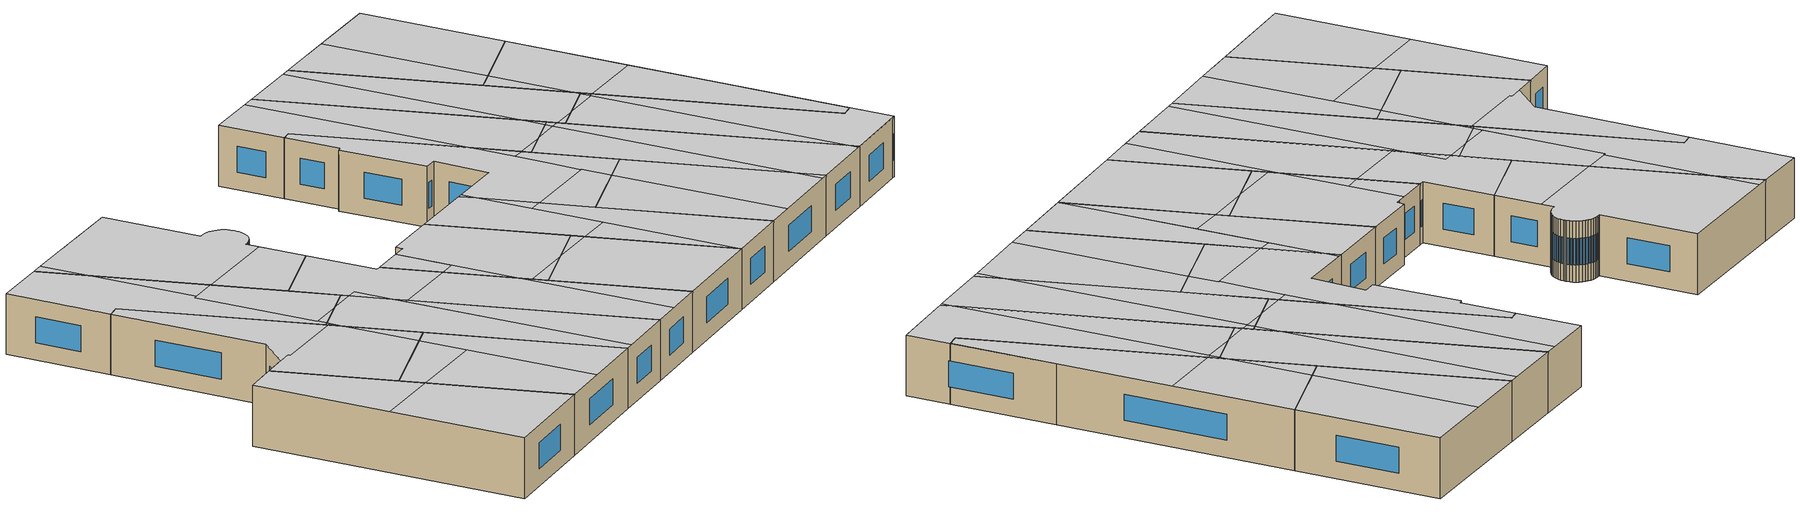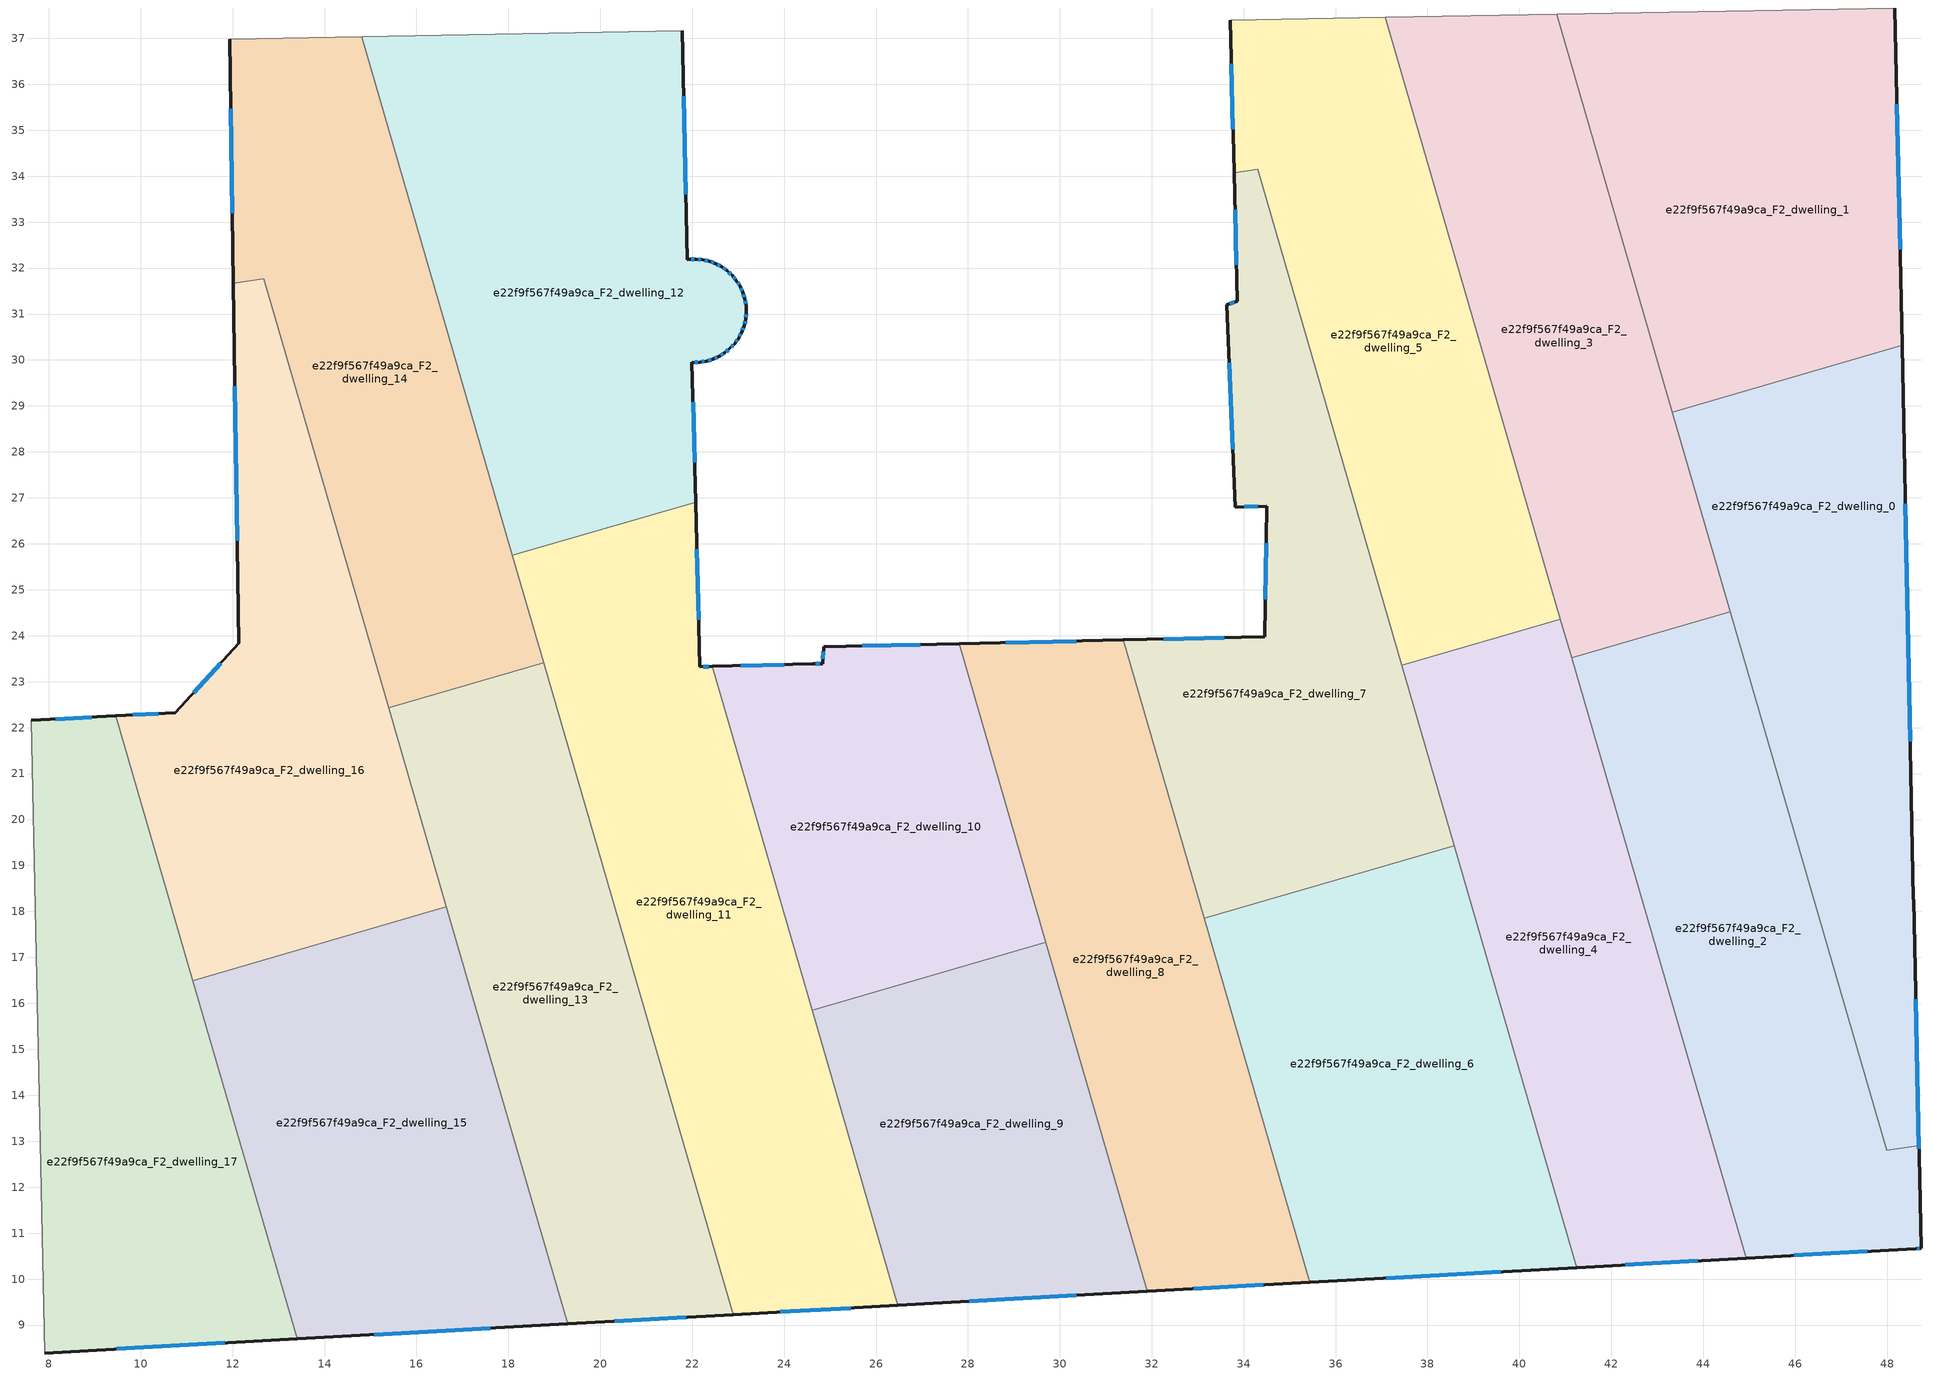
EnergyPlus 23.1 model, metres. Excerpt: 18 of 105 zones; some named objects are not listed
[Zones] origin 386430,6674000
e22f9f567f49a9ca_F2_dwelling_0
 floor to e22f9f567f49a9ca_F1_dwelling_0 (EU_floor_Construction): 48.33,30.32 48.68,12.91 48,12.8 43.33,28.86 z6
 wall outside (EU_wall_Construction): 48.57,18.26 48.33,30.32 z6:9
 wall to e22f9f567f49a9ca_F2_dwelling_1 (EU_wall_Construction): 48.33,30.32 43.33,28.86 z6:9
 wall to e22f9f567f49a9ca_F2_dwelling_2 (EU_wall_Construction): 44.59,24.53 48,12.8 48.68,12.91 48.57,18.26 z6:9
 wall to e22f9f567f49a9ca_F2_dwelling_3 (EU_wall_Construction): 43.33,28.86 44.59,24.53 z6:9
 window (EU_Window_Construction): 48.5,21.71 48.4,26.87 z6.86:8.14
 ceiling to e22f9f567f49a9ca_F3_dwelling_0 (EU_floor_Construction): 48.68,12.91 48.45,24.1 44.74,24.02 48,12.8 z9
 ceiling to e22f9f567f49a9ca_F3_dwelling_1 (EU_floor_Construction): 48.45,24.1 48.33,30.32 44.4,29.18 44.49,24.87 44.74,24.02 z9
 ceiling to e22f9f567f49a9ca_F3_dwelling_3 (EU_floor_Construction): 44.49,24.87 44.4,29.18 43.33,28.86 z9
e22f9f567f49a9ca_F2_dwelling_1
 floor to e22f9f567f49a9ca_F1_dwelling_1 (EU_floor_Construction): 48.17,37.66 48.33,30.32 43.33,28.86 40.82,37.52 z6
 wall outside (EU_wall_Construction): 48.33,30.32 48.17,37.66 z6:9
 wall adiabatic (EU_wall_Construction): 48.17,37.66 40.82,37.52 z6:9
 wall to e22f9f567f49a9ca_F2_dwelling_3 (EU_wall_Construction): 40.82,37.52 43.33,28.86 z6:9
 window (EU_Window_Construction): 48.28,32.41 48.22,35.56 z6.86:8.14
 ceiling to e22f9f567f49a9ca_F3_dwelling_1 (EU_floor_Construction): 48.33,30.32 48.17,37.66 44.22,37.59 44.4,29.18 z9
 ceiling to e22f9f567f49a9ca_F3_dwelling_3 (EU_floor_Construction): 44.4,29.18 44.22,37.59 40.82,37.52 43.33,28.86 z9
e22f9f567f49a9ca_F2_dwelling_10
 floor to e22f9f567f49a9ca_F1_dwelling_10 (EU_floor_Construction): 27.81,23.83 29.7,17.33 24.61,15.85 22.44,23.33 24.62,23.39 24.84,23.39 24.86,23.76 z6
 wall outside (EU_wall_Construction): 27.81,23.83 24.86,23.76 24.84,23.39 24.62,23.39 22.44,23.33 z6:9
 wall to e22f9f567f49a9ca_F2_dwelling_9 (EU_wall_Construction): 24.61,15.85 29.7,17.33 z6:9
 wall to e22f9f567f49a9ca_F2_dwelling_8 (EU_wall_Construction): 29.7,17.33 27.81,23.83 z6:9
 wall to e22f9f567f49a9ca_F2_dwelling_11 (EU_wall_Construction): 22.44,23.33 24.61,15.85 z6:9
 window (EU_Window_Construction): 24.86,23.66 24.84,23.5 / 26.97,23.81 25.7,23.78 / 24,23.37 23.06,23.35 / 24.78,23.39 24.69,23.39 z6.86:8.14
 ceiling to e22f9f567f49a9ca_F3_dwelling_9 (EU_floor_Construction): 29.7,17.33 27.81,23.83 24.86,23.76 24.84,23.39 24.62,23.39 24.11,23.37 24.24,17.11 24.4,16.58 27.34,16.64 z9
 ceiling to e22f9f567f49a9ca_F3_dwelling_10 (EU_floor_Construction): 24.24,17.12 24.11,23.37 24.17,20.53 23.25,20.51 z9
 ceiling to e22f9f567f49a9ca_F3_dwelling_8 (EU_floor_Construction): 27.34,16.64 24.4,16.58 24.61,15.85 z9
 ceiling to e22f9f567f49a9ca_F3_dwelling_11 (EU_floor_Construction): 24.17,20.53 24.11,23.37 22.44,23.33 23.25,20.51 z9
e22f9f567f49a9ca_F2_dwelling_11
 floor to e22f9f567f49a9ca_F1_dwelling_11 (EU_floor_Construction): 22.07,26.91 22.17,23.32 22.44,23.33 26.48,9.43 22.89,9.23 18.09,25.75 z6
 wall outside (EU_wall_Construction): 22.44,23.33 22.17,23.32 22.07,26.91 / 22.89,9.23 26.48,9.43 z6:9
 wall to e22f9f567f49a9ca_F2_dwelling_12 (EU_wall_Construction): 22.07,26.91 18.09,25.75 z6:9
 wall to e22f9f567f49a9ca_F2_dwelling_13 (EU_wall_Construction): 18.77,23.41 22.89,9.23 z6:9
 wall to e22f9f567f49a9ca_F2_dwelling_9 (EU_wall_Construction): 26.48,9.43 24.61,15.85 z6:9
 wall to e22f9f567f49a9ca_F2_dwelling_14 (EU_wall_Construction): 18.09,25.75 18.77,23.41 z6:9
 window (EU_Window_Construction): 22.36,23.33 22.24,23.33 / 23.92,9.29 25.45,9.37 / 22.14,24.35 22.1,25.88 z6.86:8.14
 ceiling to e22f9f567f49a9ca_F3_dwelling_10 (EU_floor_Construction): 24.41,9.31 24.24,17.11 23.25,20.51 19.63,20.44 22.89,9.23 z9
 ceiling to e22f9f567f49a9ca_F3_dwelling_9 (EU_floor_Construction): 24.4,16.58 24.24,17.11 24.25,16.58 z9
 ceiling to e22f9f567f49a9ca_F3_dwelling_12 (EU_floor_Construction): 19.43,21.14 19.39,23.05 18.88,23.04 z9
 ceiling to e22f9f567f49a9ca_F3_dwelling_11 (EU_floor_Construction): 23.25,20.51 22.44,23.33 22.17,23.32 22.07,26.91 18.09,25.75 18.88,23.04 19.39,23.05 19.43,21.14 19.63,20.44 z9
 ceiling to e22f9f567f49a9ca_F3_dwelling_8 (EU_floor_Construction): 26.48,9.43 24.4,16.58 24.25,16.58 24.41,9.31 z9
e22f9f567f49a9ca_F2_dwelling_12
 floor to e22f9f567f49a9ca_F1_dwelling_12 (EU_floor_Construction): 21.78,37.17 21.89,32.18 21.94,32.19 22.09,32.2 22.23,32.18 22.38,32.15 22.51,32.1 22.64,32.03 22.76,31.94 22.87,31.84 22.96,31.73 23.04,31.6 23.1,31.47 23.15,31.33 23.17,31.18 23.17,31.12 23.18,31.04 23.16,30.89 23.13,30.75 23.08,30.61 23.01,30.48 22.92,30.36 22.82,30.25 22.71,30.16 22.58,30.08 22.45,30.02 22.31,29.97 22.16,29.95 22.02,29.95 21.99,29.95 22.07,26.91 18.09,25.75 14.81,37.04 z6
 wall outside (EU_wall_Construction): 22.07,26.91 21.99,29.95 22.02,29.95 22.16,29.95 22.31,29.97 22.45,30.02 22.58,30.08 22.71,30.16 22.82,30.25 22.92,30.36 23.01,30.48 23.08,30.61 23.13,30.75 23.16,30.89 23.18,31.04 23.17,31.12 23.17,31.18 23.15,31.33 23.1,31.47 23.04,31.6 22.96,31.73 22.87,31.84 22.76,31.94 22.64,32.03 22.51,32.1 22.38,32.15 22.23,32.18 22.09,32.2 21.94,32.19 21.89,32.18 21.78,37.17 z6:9
 wall adiabatic (EU_wall_Construction): 21.78,37.17 14.81,37.04 z6:9
 wall to e22f9f567f49a9ca_F2_dwelling_14 (EU_wall_Construction): 14.81,37.04 18.09,25.75 z6:9
 window (EU_Window_Construction): 21.86,33.61 21.81,35.74 / 22.04,32.19 21.98,32.19 / 22.19,32.18 22.13,32.19 / 22.33,32.16 22.27,32.17 / 22.47,32.11 22.41,32.13 / 22.61,32.05 22.55,32.08 / 22.73,31.97 22.68,32 / 22.84,31.87 22.79,31.91 / 22.94,31.76 22.9,31.81 / 23.02,31.64 22.99,31.69 / 23.09,31.51 23.06,31.56 / 23.13,31.37 23.12,31.43 / 23.16,31.22 23.15,31.29 / 23.17,30.93 23.17,30.99 / 23.14,30.79 23.15,30.85 / 23.09,30.65 23.11,30.71 / 23.03,30.52 23.06,30.57 / 22.95,30.39 22.98,30.44 / 22.85,30.28 22.89,30.33 / 22.74,30.18 22.79,30.22 / 22.62,30.1 22.67,30.13 / 22.49,30.04 22.55,30.06 / 22.35,29.99 22.41,30.01 / 22.21,29.96 22.27,29.97 / 22.06,29.95 22.12,29.95 / 22.05,27.78 22.02,29.08 z6.86:8.14
 ceiling to e22f9f567f49a9ca_F3_dwelling_13 (EU_floor_Construction): 22.58,30.08 22.71,30.16 22.82,30.25 22.92,30.36 23.01,30.48 23.08,30.61 23.13,30.75 23.16,30.89 23.18,31.04 23.17,31.12 23.17,31.18 23.15,31.33 23.1,31.47 23.04,31.6 22.96,31.73 22.87,31.84 22.76,31.94 22.64,32.03 22.51,32.1 22.38,32.15 22.23,32.18 22.09,32.2 21.94,32.19 21.89,32.18 21.78,37.17 15.45,37.05 15.5,34.67 17.09,29.2 22.01,29.3 21.99,29.95 22.02,29.95 22.16,29.95 22.31,29.97 22.45,30.02 z9
 ceiling to e22f9f567f49a9ca_F3_dwelling_15 (EU_floor_Construction): 15.5,34.67 15.45,37.05 14.81,37.04 z9
 ceiling to e22f9f567f49a9ca_F3_dwelling_11 (EU_floor_Construction): 22.07,26.91 22.01,29.3 17.09,29.2 18.09,25.75 z9
e22f9f567f49a9ca_F2_dwelling_13
 floor to e22f9f567f49a9ca_F1_dwelling_13 (EU_floor_Construction): 18.77,23.41 22.89,9.23 19.29,9.03 15.4,22.43 z6
 wall outside (EU_wall_Construction): 19.29,9.03 22.89,9.23 z6:9
 wall to e22f9f567f49a9ca_F2_dwelling_14 (EU_wall_Construction): 18.77,23.41 15.4,22.43 z6:9
 wall to e22f9f567f49a9ca_F2_dwelling_15 (EU_wall_Construction): 16.65,18.1 19.29,9.03 z6:9
 wall to e22f9f567f49a9ca_F2_dwelling_16 (EU_wall_Construction): 15.4,22.43 16.65,18.1 z6:9
 window (EU_Window_Construction): 20.32,9.08 21.86,9.17 z6.86:8.14
 ceiling to e22f9f567f49a9ca_F3_dwelling_12 (EU_floor_Construction): 19.68,9.05 19.43,21.13 18.88,23.04 17.39,23.01 15.6,22.49 15.62,21.65 19.29,9.03 z9
 ceiling to e22f9f567f49a9ca_F3_dwelling_10 (EU_floor_Construction): 22.89,9.23 19.63,20.44 19.45,20.43 19.68,9.05 z9
 ceiling to e22f9f567f49a9ca_F3_dwelling_16 (EU_floor_Construction): 15.62,21.65 15.61,22.33 15.43,22.32 z9
 ceiling to e22f9f567f49a9ca_F3_dwelling_11 (EU_floor_Construction): 19.63,20.44 19.43,21.13 19.45,20.43 z9; 18.88,23.04 18.77,23.41 17.39,23.01 z9
 ceiling to e22f9f567f49a9ca_F3_dwelling_15 (EU_floor_Construction): 15.6,22.33 15.6,22.49 15.4,22.43 15.43,22.32 z9
e22f9f567f49a9ca_F2_dwelling_14
 floor to e22f9f567f49a9ca_F1_dwelling_14 (EU_floor_Construction): 14.81,37.04 18.77,23.41 15.4,22.43 12.68,31.76 12.02,31.67 11.93,36.98 z6
 wall outside (EU_wall_Construction): 11.93,36.98 12.02,31.67 z6:9
 wall adiabatic (EU_wall_Construction): 14.81,37.04 11.93,36.98 z6:9
 wall to e22f9f567f49a9ca_F2_dwelling_16 (EU_wall_Construction): 12.02,31.67 12.68,31.76 15.4,22.43 z6:9
 window (EU_Window_Construction): 11.96,35.47 11.99,33.19 z6.86:8.14
 ceiling to e22f9f567f49a9ca_F3_dwelling_11 (EU_floor_Construction): 18.77,23.41 17.09,29.2 15.46,29.16 15.59,22.97 17.39,23.01 z9
 ceiling to e22f9f567f49a9ca_F3_dwelling_15 (EU_floor_Construction): 15.6,22.49 15.46,29.16 15.61,29.16 15.5,34.67 14.81,37.04 11.93,36.98 12.02,31.67 12.68,31.76 15.4,22.43 z9
 ceiling to e22f9f567f49a9ca_F3_dwelling_13 (EU_floor_Construction): 17.09,29.2 15.5,34.67 15.61,29.16 z9
 ceiling to e22f9f567f49a9ca_F3_dwelling_12 (EU_floor_Construction): 17.39,23.01 15.59,22.97 15.6,22.49 z9
e22f9f567f49a9ca_F2_dwelling_15
 floor to e22f9f567f49a9ca_F1_dwelling_15 (EU_floor_Construction): 16.65,18.1 19.29,9.03 13.4,8.7 11.14,16.5 z6
 wall outside (EU_wall_Construction): 13.4,8.7 19.29,9.03 z6:9
 wall to e22f9f567f49a9ca_F2_dwelling_16 (EU_wall_Construction): 16.65,18.1 11.14,16.5 z6:9
 wall to e22f9f567f49a9ca_F2_dwelling_17 (EU_wall_Construction): 11.14,16.5 13.4,8.7 z6:9
 window (EU_Window_Construction): 15.08,8.79 17.61,8.93 z6.86:8.14
 ceiling to e22f9f567f49a9ca_F3_dwelling_12 (EU_floor_Construction): 19.29,9.03 16.65,18.1 15.7,17.82 15.89,8.84 z9
 ceiling to e22f9f567f49a9ca_F3_dwelling_14 (EU_floor_Construction): 15.89,8.84 15.75,15.39 11.48,15.3 13.4,8.7 z9
 ceiling to e22f9f567f49a9ca_F3_dwelling_16 (EU_floor_Construction): 15.75,15.39 15.7,17.82 11.14,16.5 11.48,15.3 z9
e22f9f567f49a9ca_F2_dwelling_16
 floor to e22f9f567f49a9ca_F1_dwelling_16 (EU_floor_Construction): 12.68,31.76 16.65,18.1 11.14,16.5 9.46,22.26 10.75,22.33 12.14,23.83 12.02,31.66 z6
 wall outside (EU_wall_Construction): 12.02,31.66 12.14,23.83 10.75,22.33 9.46,22.26 z6:9
 wall to e22f9f567f49a9ca_F2_dwelling_17 (EU_wall_Construction): 9.46,22.26 11.13,16.5 z6:9
 window (EU_Window_Construction): 10.38,22.31 9.83,22.28 / 11.74,23.4 11.15,22.76 / 12.05,29.43 12.1,26.07 z6.86:8.14
 ceiling to e22f9f567f49a9ca_F3_dwelling_15 (EU_floor_Construction): 15.43,22.32 12.68,31.76 12.02,31.66 12.14,23.83 10.75,22.33 11.48,22.36 11.48,22.24 z9
 ceiling to e22f9f567f49a9ca_F3_dwelling_16 (EU_floor_Construction): 15.7,17.82 15.62,21.65 15.43,22.32 11.48,22.24 11.48,22.36 9.46,22.26 11.14,16.5 z9
 ceiling to e22f9f567f49a9ca_F3_dwelling_12 (EU_floor_Construction): 16.65,18.1 15.62,21.65 15.7,17.82 z9
e22f9f567f49a9ca_F2_dwelling_17
 floor to e22f9f567f49a9ca_F1_dwelling_17 (EU_floor_Construction): 9.46,22.26 13.4,8.7 7.91,8.39 7.62,22.16 z6
 wall outside (EU_wall_Construction): 7.91,8.39 13.4,8.7 / 9.46,22.26 7.62,22.16 z6:9
 wall adiabatic (EU_wall_Construction): 7.62,22.16 7.91,8.39 z6:9
 window (EU_Window_Construction): 9.48,8.48 11.83,8.61 / 8.94,22.23 8.15,22.19 z6.86:8.14
 ceiling to e22f9f567f49a9ca_F3_dwelling_14 (EU_floor_Construction): 13.4,8.7 11.48,15.3 7.77,15.22 7.91,8.39 z9
 ceiling to e22f9f567f49a9ca_F3_dwelling_16 (EU_floor_Construction): 11.48,15.3 9.46,22.26 7.62,22.16 7.77,15.22 z9
e22f9f567f49a9ca_F2_dwelling_2
 floor to e22f9f567f49a9ca_F1_dwelling_2 (EU_floor_Construction): 44.59,24.53 48,12.8 48.68,12.91 48.58,18.26 48.74,10.67 48.62,10.66 44.93,10.46 41.13,23.52 z6
 wall outside (EU_wall_Construction): 44.93,10.46 48.62,10.66 48.74,10.67 48.58,18.26 z6:9
 wall to e22f9f567f49a9ca_F2_dwelling_3 (EU_wall_Construction): 44.59,24.53 41.13,23.52 z6:9
 wall to e22f9f567f49a9ca_F2_dwelling_4 (EU_wall_Construction): 41.13,23.52 44.93,10.46 z6:9
 window (EU_Window_Construction): 48.65,10.67 48.7,10.67 / 45.98,10.52 47.57,10.6 / 48.69,12.84 48.63,16.09 z6.86:8.14
 ceiling to e22f9f567f49a9ca_F3_dwelling_0 (EU_floor_Construction): 48.74,10.67 48.6,17.11 48.68,12.91 48,12.8 44.74,24.02 44.51,24.02 44.51,23.95 44.78,10.97 44.93,10.46 z9
 ceiling to e22f9f567f49a9ca_F3_dwelling_2 (EU_floor_Construction): 44.78,10.97 44.51,23.95 42.48,23.91 41.13,23.52 z9
 ceiling to e22f9f567f49a9ca_F3_dwelling_1 (EU_floor_Construction): 44.74,24.02 44.59,24.53 44.5,24.5 44.51,24.05 44.51,24.02 z9
 ceiling to e22f9f567f49a9ca_F3_dwelling_3 (EU_floor_Construction): 44.51,23.95 44.51,24.02 44.51,24.05 44.5,24.5 42.48,23.91 z9
e22f9f567f49a9ca_F2_dwelling_3
 floor to e22f9f567f49a9ca_F1_dwelling_3 (EU_floor_Construction): 40.82,37.52 44.59,24.53 41.13,23.52 37.09,37.45 z6
 wall adiabatic (EU_wall_Construction): 40.82,37.52 37.09,37.45 z6:9
 wall to e22f9f567f49a9ca_F2_dwelling_5 (EU_wall_Construction): 37.09,37.45 40.89,24.36 z6:9
 wall to e22f9f567f49a9ca_F2_dwelling_4 (EU_wall_Construction): 40.89,24.36 41.13,23.52 z6:9
 ceiling to e22f9f567f49a9ca_F3_dwelling_3 (EU_floor_Construction): 44.5,24.5 44.49,24.87 40.82,37.52 40.3,37.51 40.55,25.54 41.03,23.88 42.48,23.91 z9
 ceiling to e22f9f567f49a9ca_F3_dwelling_5 (EU_floor_Construction): 40.55,25.54 40.3,37.51 37.09,37.45 z9
 ceiling to e22f9f567f49a9ca_F3_dwelling_1 (EU_floor_Construction): 44.59,24.53 44.49,24.87 44.5,24.5 z9
 ceiling to e22f9f567f49a9ca_F3_dwelling_2 (EU_floor_Construction): 42.48,23.91 41.03,23.88 41.13,23.52 z9
e22f9f567f49a9ca_F2_dwelling_4
 floor to e22f9f567f49a9ca_F1_dwelling_4 (EU_floor_Construction): 40.89,24.36 44.93,10.46 41.25,10.25 37.44,23.36 z6
 wall outside (EU_wall_Construction): 41.25,10.25 44.93,10.46 z6:9
 wall to e22f9f567f49a9ca_F2_dwelling_5 (EU_wall_Construction): 40.89,24.36 37.44,23.36 z6:9
 wall to e22f9f567f49a9ca_F2_dwelling_6 (EU_wall_Construction): 38.59,19.43 41.25,10.25 z6:9
 wall to e22f9f567f49a9ca_F2_dwelling_7 (EU_wall_Construction): 37.44,23.36 38.59,19.43 z6:9
 window (EU_Window_Construction): 42.3,10.31 43.88,10.4 z6.86:8.14
 ceiling to e22f9f567f49a9ca_F3_dwelling_4 (EU_floor_Construction): 40.84,11.67 40.58,23.87 39.11,23.84 37.44,23.36 z9
 ceiling to e22f9f567f49a9ca_F3_dwelling_2 (EU_floor_Construction): 44.79,10.45 44.78,10.97 41.03,23.88 40.58,23.87 40.84,11.67 41.25,10.25 z9
 ceiling to e22f9f567f49a9ca_F3_dwelling_0 (EU_floor_Construction): 44.93,10.46 44.78,10.97 44.79,10.45 z9
 ceiling to e22f9f567f49a9ca_F3_dwelling_5 (EU_floor_Construction): 40.58,23.87 40.58,23.9 40.58,24.27 39.11,23.84 z9
 ceiling adiabatic (EU_roof_Construction): 41.03,23.88 40.89,24.36 40.58,24.27 40.58,23.9 40.58,23.87 z9
e22f9f567f49a9ca_F2_dwelling_5
 floor to e22f9f567f49a9ca_F1_dwelling_5 (EU_floor_Construction): 37.09,37.45 40.89,24.36 37.44,23.36 34.31,34.15 33.79,34.07 33.71,37.39 z6
 wall outside (EU_wall_Construction): 33.71,37.39 33.79,34.07 z6:9
 wall adiabatic (EU_wall_Construction): 37.09,37.45 33.71,37.39 z6:9
 wall to e22f9f567f49a9ca_F2_dwelling_7 (EU_wall_Construction): 33.79,34.07 34.31,34.15 37.44,23.36 z6:9
 window (EU_Window_Construction): 33.73,36.44 33.77,35.02 z6.86:8.14
 ceiling to e22f9f567f49a9ca_F3_dwelling_5 (EU_floor_Construction): 40.58,24.27 40.55,25.54 37.09,37.45 36.39,37.44 36.63,26.16 37.31,23.8 39.11,23.84 z9
 ceiling to e22f9f567f49a9ca_F3_dwelling_7 (EU_floor_Construction): 36.63,26.16 36.39,37.44 33.71,37.39 33.79,34.07 34.31,34.15 z9
 ceiling to e22f9f567f49a9ca_F3_dwelling_4 (EU_floor_Construction): 39.11,23.84 37.31,23.8 37.44,23.36 z9
 ceiling adiabatic (EU_roof_Construction): 40.89,24.36 40.55,25.54 40.58,24.27 z9
e22f9f567f49a9ca_F2_dwelling_6
 floor to e22f9f567f49a9ca_F1_dwelling_6 (EU_floor_Construction): 38.59,19.43 41.25,10.25 35.44,9.93 33.14,17.85 z6
 wall outside (EU_wall_Construction): 35.44,9.93 41.25,10.25 z6:9
 wall to e22f9f567f49a9ca_F2_dwelling_7 (EU_wall_Construction): 38.59,19.43 33.14,17.85 z6:9
 wall to e22f9f567f49a9ca_F2_dwelling_8 (EU_wall_Construction): 33.14,17.85 35.44,9.93 z6:9
 window (EU_Window_Construction): 37.1,10.02 39.59,10.16 z6.86:8.14
 ceiling to e22f9f567f49a9ca_F3_dwelling_6 (EU_floor_Construction): 36.97,10.01 36.78,18.9 33.14,17.85 35.44,9.93 z9
 ceiling to e22f9f567f49a9ca_F3_dwelling_4 (EU_floor_Construction): 40.87,10.23 40.84,11.67 38.59,19.43 36.78,18.9 36.97,10.01 z9
 ceiling to e22f9f567f49a9ca_F3_dwelling_2 (EU_floor_Construction): 41.25,10.25 40.84,11.67 40.87,10.23 z9
e22f9f567f49a9ca_F2_dwelling_7
 floor to e22f9f567f49a9ca_F1_dwelling_7 (EU_floor_Construction): 34.31,34.15 38.59,19.43 33.14,17.85 31.38,23.91 34.46,23.98 34.5,26.82 33.81,26.79 33.63,31.21 33.86,31.27 33.79,34.07 z6
 wall outside (EU_wall_Construction): 33.79,34.07 33.86,31.27 33.63,31.21 33.81,26.79 34.5,26.82 34.46,23.98 31.38,23.91 z6:9
 wall to e22f9f567f49a9ca_F2_dwelling_8 (EU_wall_Construction): 31.38,23.91 33.14,17.85 z6:9
 window (EU_Window_Construction): 33.58,23.96 32.26,23.93 / 34.49,26.01 34.47,24.79 / 34.01,26.8 34.3,26.81 / 33.68,29.94 33.76,28.05 / 33.8,31.25 33.7,31.22 / 33.81,33.27 33.84,32.07 z6.86:8.14
 ceiling to e22f9f567f49a9ca_F3_dwelling_7 (EU_floor_Construction): 36.68,20.43 36.68,21.88 36.68,23.79 36.63,26.16 34.31,34.15 33.79,34.07 33.86,31.27 33.63,31.21 33.81,26.79 34.5,26.82 34.46,23.98 31.59,23.91 31.61,23.13 32.42,20.34 z9
 ceiling to e22f9f567f49a9ca_F3_dwelling_5 (EU_floor_Construction): 37.31,23.8 36.63,26.16 36.68,23.79 z9
 ceiling to e22f9f567f49a9ca_F3_dwelling_9 (EU_floor_Construction): 31.61,23.13 31.59,23.91 31.38,23.91 z9
 ceiling to e22f9f567f49a9ca_F3_dwelling_6 (EU_floor_Construction): 36.78,18.9 36.75,20.43 32.42,20.34 33.14,17.85 z9
 ceiling to e22f9f567f49a9ca_F3_dwelling_4 (EU_floor_Construction): 38.59,19.43 37.31,23.8 36.68,23.79 36.68,21.88 36.68,20.43 36.75,20.43 36.78,18.9 z9
e22f9f567f49a9ca_F2_dwelling_8
 floor to e22f9f567f49a9ca_F1_dwelling_8 (EU_floor_Construction): 31.38,23.91 35.44,9.93 31.9,9.73 27.81,23.83 z6
 wall outside (EU_wall_Construction): 31.38,23.91 27.81,23.83 / 31.9,9.73 35.44,9.93 z6:9
 wall to e22f9f567f49a9ca_F2_dwelling_9 (EU_wall_Construction): 29.7,17.33 31.9,9.73 z6:9
 window (EU_Window_Construction): 30.36,23.88 28.83,23.85 / 32.91,9.79 34.43,9.87 z6.86:8.14
 ceiling to e22f9f567f49a9ca_F3_dwelling_8 (EU_floor_Construction): 31.89,9.79 31.74,16.74 29.88,16.7 z9
 ceiling to e22f9f567f49a9ca_F3_dwelling_9 (EU_floor_Construction): 31.74,16.74 31.61,23.13 31.38,23.91 27.81,23.83 29.88,16.7 z9
 ceiling to e22f9f567f49a9ca_F3_dwelling_6 (EU_floor_Construction): 35.44,9.93 32.42,20.34 31.66,20.33 31.89,9.79 31.9,9.73 z9
 ceiling to e22f9f567f49a9ca_F3_dwelling_7 (EU_floor_Construction): 32.42,20.34 31.61,23.13 31.66,20.33 z9
e22f9f567f49a9ca_F2_dwelling_9
 floor to e22f9f567f49a9ca_F1_dwelling_9 (EU_floor_Construction): 29.7,17.33 31.9,9.73 26.48,9.43 24.61,15.85 z6
 wall outside (EU_wall_Construction): 26.48,9.43 31.9,9.73 z6:9
 window (EU_Window_Construction): 28.03,9.51 30.35,9.64 z6.86:8.14
 ceiling to e22f9f567f49a9ca_F3_dwelling_8 (EU_floor_Construction): 31.89,9.73 31.89,9.79 29.88,16.7 27.34,16.64 24.61,15.85 26.48,9.43 z9
 ceiling to e22f9f567f49a9ca_F3_dwelling_9 (EU_floor_Construction): 29.88,16.7 29.7,17.33 27.34,16.64 z9
[Building]
EU S2 Campaign: North Axis=0; Terrain=City; Solar Distribution=FullExterior
[Site:Location]
Helsinki-Vantaa.AP: Latitude=60.317; Longitude=24.963; Time Zone=2; Elevation=54.6
[SizingPeriod:WeatherFileDays]
AnnualSizingPeriod: Begin Month=1; Begin Day of Month=1; End Month=12; End Day of Month=31; Day of Week for Start Day=Monday; Use Weather File Daylight Saving Period=No; Use Weather File Rain and Snow Indicators=No
[MATERIAL]
EU_InternalMass_Material: Roughness=MediumRough; Thickness=0.1; Conductivity=1; Density=1800; Specific Heat=900; Thermal Absorptance=0.9; Solar Absorptance=0.7; Visible Absorptance=0.7
[MATERIAL:NOMASS] Roughness=MediumRough; Thermal Absorptance=0.9; Solar Absorptance=0.7; Visible Absorptance=0.7
Name | Thermal Resistance
EU_wall_NoMass | 1.10183
EU_roof_NoMass; EU_floor_NoMass | 1.70606
[WINDOWMATERIAL:SIMPLEGLAZINGSYSTEM]
EU_Window_SimpleGlazing: UFactor=3.11035; Solar Heat Gain Coefficient=0.8; Visible Transmittance=0.8
[CONSTRUCTION]
EU_wall_Construction: EU_wall_NoMass
EU_roof_Construction: EU_roof_NoMass
EU_floor_Construction: EU_floor_NoMass
EU_Window_Construction: EU_Window_SimpleGlazing
EU_InternalMass_Construction: EU_InternalMass_Material
[ZONE] Type=1; Multiplier=1; Ceiling Height=autocalculate; Floor Area=autocalculate; Part of Total Floor Area=Yes
Name | Volume
e22f9f567f49a9ca_F2_dwelling_0 | 148.463
e22f9f567f49a9ca_F2_dwelling_1 | 151.426
e22f9f567f49a9ca_F2_dwelling_10 | 115.986
e22f9f567f49a9ca_F2_dwelling_11 | 186.852
e22f9f567f49a9ca_F2_dwelling_12 | 186.891
e22f9f567f49a9ca_F2_dwelling_13 | 151.405
e22f9f567f49a9ca_F2_dwelling_14 | 153.935
e22f9f567f49a9ca_F2_dwelling_15 | 151.427
e22f9f567f49a9ca_F2_dwelling_16 | 148.884
e22f9f567f49a9ca_F2_dwelling_17; e22f9f567f49a9ca_F2_dwelling_3 | 151.43
e22f9f567f49a9ca_F2_dwelling_2 | 154.205
e22f9f567f49a9ca_F2_dwelling_4 | 151.433
e22f9f567f49a9ca_F2_dwelling_5 | 153.009
e22f9f567f49a9ca_F2_dwelling_6 | 151.4
e22f9f567f49a9ca_F2_dwelling_7 | 149.802
e22f9f567f49a9ca_F2_dwelling_8 | 151.458
e22f9f567f49a9ca_F2_dwelling_9 | 115.976
[INTERNALMASS] Construction=EU_InternalMass_Construction
Name | Zone or ZoneList | Surface Area
e22f9f567f49a9ca_F2_dwelling_0_EU_InternalMass | e22f9f567f49a9ca_F2_dwelling_0 | 49.5399
e22f9f567f49a9ca_F2_dwelling_1_EU_InternalMass | e22f9f567f49a9ca_F2_dwelling_1 | 50.4749
e22f9f567f49a9ca_F2_dwelling_2_EU_InternalMass | e22f9f567f49a9ca_F2_dwelling_2 | 51.4209
e22f9f567f49a9ca_F2_dwelling_3_EU_InternalMass | e22f9f567f49a9ca_F2_dwelling_3 | 50.4761
e22f9f567f49a9ca_F2_dwelling_4_EU_InternalMass | e22f9f567f49a9ca_F2_dwelling_4 | 50.4777
e22f9f567f49a9ca_F2_dwelling_5_EU_InternalMass | e22f9f567f49a9ca_F2_dwelling_5 | 51.004
e22f9f567f49a9ca_F2_dwelling_6_EU_InternalMass | e22f9f567f49a9ca_F2_dwelling_6 | 50.4658
e22f9f567f49a9ca_F2_dwelling_7_EU_InternalMass | e22f9f567f49a9ca_F2_dwelling_7 | 49.9422
e22f9f567f49a9ca_F2_dwelling_8_EU_InternalMass | e22f9f567f49a9ca_F2_dwelling_8 | 50.4861
e22f9f567f49a9ca_F2_dwelling_9_EU_InternalMass | e22f9f567f49a9ca_F2_dwelling_9 | 38.6594
e22f9f567f49a9ca_F2_dwelling_10_EU_InternalMass | e22f9f567f49a9ca_F2_dwelling_10 | 38.6621
e22f9f567f49a9ca_F2_dwelling_11_EU_InternalMass | e22f9f567f49a9ca_F2_dwelling_11 | 62.283
e22f9f567f49a9ca_F2_dwelling_12_EU_InternalMass | e22f9f567f49a9ca_F2_dwelling_12 | 62.2958
e22f9f567f49a9ca_F2_dwelling_13_EU_InternalMass | e22f9f567f49a9ca_F2_dwelling_13 | 50.4694
e22f9f567f49a9ca_F2_dwelling_14_EU_InternalMass | e22f9f567f49a9ca_F2_dwelling_14 | 51.312
e22f9f567f49a9ca_F2_dwelling_15_EU_InternalMass | e22f9f567f49a9ca_F2_dwelling_15 | 50.4748
e22f9f567f49a9ca_F2_dwelling_16_EU_InternalMass | e22f9f567f49a9ca_F2_dwelling_16 | 49.633
e22f9f567f49a9ca_F2_dwelling_17_EU_InternalMass | e22f9f567f49a9ca_F2_dwelling_17 | 50.4771
[OTHEREQUIPMENT] Fuel Type=Electricity; Design Level Calculation Method=Watts/Area; Power per Zone Floor Area=1; Fraction Latent=0; Fraction Radiant=0; Fraction Lost=0; Carbon Dioxide Generation Rate=0; EndUse Subcategory=EU_Step8_InternalGains
Name | Zone or ZoneList or Space or SpaceList | Schedule
EU_Step8_InternalGain_e22f9f567f49a9ca_F2_dwelling_0_f000 | e22f9f567f49a9ca_F2_dwelling_0 | EU_Step8_GainSchedule_e22f9f567f49a9ca_F2_dwelling_0_f000
EU_Step8_InternalGain_e22f9f567f49a9ca_F2_dwelling_1_f000 | e22f9f567f49a9ca_F2_dwelling_1 | EU_Step8_GainSchedule_e22f9f567f49a9ca_F2_dwelling_1_f000
EU_Step8_InternalGain_e22f9f567f49a9ca_F2_dwelling_2_f000 | e22f9f567f49a9ca_F2_dwelling_2 | EU_Step8_GainSchedule_e22f9f567f49a9ca_F2_dwelling_2_f000
EU_Step8_InternalGain_e22f9f567f49a9ca_F2_dwelling_3_f000 | e22f9f567f49a9ca_F2_dwelling_3 | EU_Step8_GainSchedule_e22f9f567f49a9ca_F2_dwelling_3_f000
EU_Step8_InternalGain_e22f9f567f49a9ca_F2_dwelling_4_f000 | e22f9f567f49a9ca_F2_dwelling_4 | EU_Step8_GainSchedule_e22f9f567f49a9ca_F2_dwelling_4_f000
EU_Step8_InternalGain_e22f9f567f49a9ca_F2_dwelling_5_f000 | e22f9f567f49a9ca_F2_dwelling_5 | EU_Step8_GainSchedule_e22f9f567f49a9ca_F2_dwelling_5_f000
EU_Step8_InternalGain_e22f9f567f49a9ca_F2_dwelling_6_f000 | e22f9f567f49a9ca_F2_dwelling_6 | EU_Step8_GainSchedule_e22f9f567f49a9ca_F2_dwelling_6_f000
EU_Step8_InternalGain_e22f9f567f49a9ca_F2_dwelling_7_f000 | e22f9f567f49a9ca_F2_dwelling_7 | EU_Step8_GainSchedule_e22f9f567f49a9ca_F2_dwelling_7_f000
EU_Step8_InternalGain_e22f9f567f49a9ca_F2_dwelling_8_f000 | e22f9f567f49a9ca_F2_dwelling_8 | EU_Step8_GainSchedule_e22f9f567f49a9ca_F2_dwelling_8_f000
EU_Step8_InternalGain_e22f9f567f49a9ca_F2_dwelling_9_f000 | e22f9f567f49a9ca_F2_dwelling_9 | EU_Step8_GainSchedule_e22f9f567f49a9ca_F2_dwelling_9_f000
EU_Step8_InternalGain_e22f9f567f49a9ca_F2_dwelling_10_f000 | e22f9f567f49a9ca_F2_dwelling_10 | EU_Step8_GainSchedule_e22f9f567f49a9ca_F2_dwelling_10_f000
EU_Step8_InternalGain_e22f9f567f49a9ca_F2_dwelling_11_f000 | e22f9f567f49a9ca_F2_dwelling_11 | EU_Step8_GainSchedule_e22f9f567f49a9ca_F2_dwelling_11_f000
EU_Step8_InternalGain_e22f9f567f49a9ca_F2_dwelling_12_f000 | e22f9f567f49a9ca_F2_dwelling_12 | EU_Step8_GainSchedule_e22f9f567f49a9ca_F2_dwelling_12_f000
EU_Step8_InternalGain_e22f9f567f49a9ca_F2_dwelling_13_f000 | e22f9f567f49a9ca_F2_dwelling_13 | EU_Step8_GainSchedule_e22f9f567f49a9ca_F2_dwelling_13_f000
EU_Step8_InternalGain_e22f9f567f49a9ca_F2_dwelling_14_f000 | e22f9f567f49a9ca_F2_dwelling_14 | EU_Step8_GainSchedule_e22f9f567f49a9ca_F2_dwelling_14_f000
EU_Step8_InternalGain_e22f9f567f49a9ca_F2_dwelling_15_f000 | e22f9f567f49a9ca_F2_dwelling_15 | EU_Step8_GainSchedule_e22f9f567f49a9ca_F2_dwelling_15_f000
EU_Step8_InternalGain_e22f9f567f49a9ca_F2_dwelling_16_f000 | e22f9f567f49a9ca_F2_dwelling_16 | EU_Step8_GainSchedule_e22f9f567f49a9ca_F2_dwelling_16_f000
EU_Step8_InternalGain_e22f9f567f49a9ca_F2_dwelling_17_f000 | e22f9f567f49a9ca_F2_dwelling_17 | EU_Step8_GainSchedule_e22f9f567f49a9ca_F2_dwelling_17_f000
[ZONEVENTILATION:DESIGNFLOWRATE] Schedule=EU_AlwaysOn; Design Flow Rate Calculation Method=AirChanges/Hour; Air Changes per Hour=0.756316; Ventilation Type=Natural; Fan Pressure Rise=0; Fan Total Efficiency=1; Constant Term Coefficient=1; Temperature Term Coefficient=0; Velocity Term Coefficient=0; Velocity Squared Term Coefficient=0; Minimum Indoor Temperature=-100; Maximum Indoor Temperature=100; Delta Temperature=-100; Minimum Outdoor Temperature=-100; Maximum Outdoor Temperature=100; Maximum Wind Speed=40
Name | Zone or ZoneList or Space or SpaceList
EU_ConstantAir_e22f9f567f49a9ca_F2_dwelling_0 | e22f9f567f49a9ca_F2_dwelling_0
EU_ConstantAir_e22f9f567f49a9ca_F2_dwelling_1 | e22f9f567f49a9ca_F2_dwelling_1
EU_ConstantAir_e22f9f567f49a9ca_F2_dwelling_2 | e22f9f567f49a9ca_F2_dwelling_2
EU_ConstantAir_e22f9f567f49a9ca_F2_dwelling_3 | e22f9f567f49a9ca_F2_dwelling_3
EU_ConstantAir_e22f9f567f49a9ca_F2_dwelling_4 | e22f9f567f49a9ca_F2_dwelling_4
EU_ConstantAir_e22f9f567f49a9ca_F2_dwelling_5 | e22f9f567f49a9ca_F2_dwelling_5
EU_ConstantAir_e22f9f567f49a9ca_F2_dwelling_6 | e22f9f567f49a9ca_F2_dwelling_6
EU_ConstantAir_e22f9f567f49a9ca_F2_dwelling_7 | e22f9f567f49a9ca_F2_dwelling_7
EU_ConstantAir_e22f9f567f49a9ca_F2_dwelling_8 | e22f9f567f49a9ca_F2_dwelling_8
EU_ConstantAir_e22f9f567f49a9ca_F2_dwelling_9 | e22f9f567f49a9ca_F2_dwelling_9
EU_ConstantAir_e22f9f567f49a9ca_F2_dwelling_10 | e22f9f567f49a9ca_F2_dwelling_10
EU_ConstantAir_e22f9f567f49a9ca_F2_dwelling_11 | e22f9f567f49a9ca_F2_dwelling_11
EU_ConstantAir_e22f9f567f49a9ca_F2_dwelling_12 | e22f9f567f49a9ca_F2_dwelling_12
EU_ConstantAir_e22f9f567f49a9ca_F2_dwelling_13 | e22f9f567f49a9ca_F2_dwelling_13
EU_ConstantAir_e22f9f567f49a9ca_F2_dwelling_14 | e22f9f567f49a9ca_F2_dwelling_14
EU_ConstantAir_e22f9f567f49a9ca_F2_dwelling_15 | e22f9f567f49a9ca_F2_dwelling_15
EU_ConstantAir_e22f9f567f49a9ca_F2_dwelling_16 | e22f9f567f49a9ca_F2_dwelling_16
EU_ConstantAir_e22f9f567f49a9ca_F2_dwelling_17 | e22f9f567f49a9ca_F2_dwelling_17
[HVACTEMPLATE:ZONE:IDEALLOADSAIRSYSTEM] System Availability Schedule=EU_AlwaysOn; Maximum Heating Supply Air Temperature=50; Minimum Cooling Supply Air Temperature=13; Maximum Heating Supply Air Humidity Ratio=0.0156; Minimum Cooling Supply Air Humidity Ratio=0.0077; Heating Limit=NoLimit; Cooling Limit=NoLimit; Heating Availability Schedule=EU_AlwaysOn; Cooling Availability Schedule=EU_CoolingOff; Dehumidification Control Type=ConstantSensibleHeatRatio; Cooling Sensible Heat Ratio=0.7; Dehumidification Setpoint=60; Humidification Control Type=None; Humidification Setpoint=30; Outdoor Air Method=None; Outdoor Air Flow Rate per Person=0.00944; Outdoor Air Flow Rate per Zone Floor Area=0; Outdoor Air Flow Rate per Zone=0; Demand Controlled Ventilation Type=None; Outdoor Air Economizer Type=NoEconomizer; Heat Recovery Type=None; Sensible Heat Recovery Effectiveness=0.7; Latent Heat Recovery Effectiveness=0.65
Name | Template Thermostat
e22f9f567f49a9ca_F2_dwelling_0 | EU_HeatOnly_e22f9f567f49a9ca_F2_dwelling_0
e22f9f567f49a9ca_F2_dwelling_1 | EU_HeatOnly_e22f9f567f49a9ca_F2_dwelling_1
e22f9f567f49a9ca_F2_dwelling_2 | EU_HeatOnly_e22f9f567f49a9ca_F2_dwelling_2
e22f9f567f49a9ca_F2_dwelling_3 | EU_HeatOnly_e22f9f567f49a9ca_F2_dwelling_3
e22f9f567f49a9ca_F2_dwelling_4 | EU_HeatOnly_e22f9f567f49a9ca_F2_dwelling_4
e22f9f567f49a9ca_F2_dwelling_5 | EU_HeatOnly_e22f9f567f49a9ca_F2_dwelling_5
e22f9f567f49a9ca_F2_dwelling_6 | EU_HeatOnly_e22f9f567f49a9ca_F2_dwelling_6
e22f9f567f49a9ca_F2_dwelling_7 | EU_HeatOnly_e22f9f567f49a9ca_F2_dwelling_7
e22f9f567f49a9ca_F2_dwelling_8 | EU_HeatOnly_e22f9f567f49a9ca_F2_dwelling_8
e22f9f567f49a9ca_F2_dwelling_9 | EU_HeatOnly_e22f9f567f49a9ca_F2_dwelling_9
e22f9f567f49a9ca_F2_dwelling_10 | EU_HeatOnly_e22f9f567f49a9ca_F2_dwelling_10
e22f9f567f49a9ca_F2_dwelling_11 | EU_HeatOnly_e22f9f567f49a9ca_F2_dwelling_11
e22f9f567f49a9ca_F2_dwelling_12 | EU_HeatOnly_e22f9f567f49a9ca_F2_dwelling_12
e22f9f567f49a9ca_F2_dwelling_13 | EU_HeatOnly_e22f9f567f49a9ca_F2_dwelling_13
e22f9f567f49a9ca_F2_dwelling_14 | EU_HeatOnly_e22f9f567f49a9ca_F2_dwelling_14
e22f9f567f49a9ca_F2_dwelling_15 | EU_HeatOnly_e22f9f567f49a9ca_F2_dwelling_15
e22f9f567f49a9ca_F2_dwelling_16 | EU_HeatOnly_e22f9f567f49a9ca_F2_dwelling_16
e22f9f567f49a9ca_F2_dwelling_17 | EU_HeatOnly_e22f9f567f49a9ca_F2_dwelling_17
[SIZING:ZONE] Zone Cooling Design Supply Air Temperature Input Method=SupplyAirTemperature; Zone Cooling Design Supply Air Temperature=13; Zone Heating Design Supply Air Temperature Input Method=SupplyAirTemperature; Zone Heating Design Supply Air Temperature=50; Zone Cooling Design Supply Air Humidity Ratio=0.008; Zone Heating Design Supply Air Humidity Ratio=0.008; Cooling Design Air Flow Method=DesignDay; Cooling Design Air Flow Rate=0; Cooling Minimum Air Flow per Zone Floor Area=0.000762; Cooling Minimum Air Flow=0; Cooling Minimum Air Flow Fraction=0.2; Heating Design Air Flow Method=DesignDay; Heating Design Air Flow Rate=0; Heating Maximum Air Flow per Zone Floor Area=0.002032; Heating Maximum Air Flow=0.141576; Heating Maximum Air Flow Fraction=0.3; Account for Dedicated Outdoor Air System=No; Dedicated Outdoor Air System Control Strategy=NeutralSupplyAir; Dedicated Outdoor Air Low Setpoint Temperature for Design=autosize; Dedicated Outdoor Air High Setpoint Temperature for Design=autosize; Zone Load Sizing Method=Sensible Load Only No Latent Load; Zone Latent Cooling Design Supply Air Humidity Ratio Input Method=HumidityRatioDifference; Zone Cooling Design Supply Air Humidity Ratio Difference=0.005; Zone Latent Heating Design Supply Air Humidity Ratio Input Method=HumidityRatioDifference; Zone Humidification Design Supply Air Humidity Ratio Difference=0.005
e22f9f567f49a9ca_F2_dwelling_0; e22f9f567f49a9ca_F2_dwelling_1; e22f9f567f49a9ca_F2_dwelling_2; e22f9f567f49a9ca_F2_dwelling_3; e22f9f567f49a9ca_F2_dwelling_4; e22f9f567f49a9ca_F2_dwelling_5; e22f9f567f49a9ca_F2_dwelling_6; e22f9f567f49a9ca_F2_dwelling_7; e22f9f567f49a9ca_F2_dwelling_8; e22f9f567f49a9ca_F2_dwelling_9; e22f9f567f49a9ca_F2_dwelling_10; e22f9f567f49a9ca_F2_dwelling_11; e22f9f567f49a9ca_F2_dwelling_12; e22f9f567f49a9ca_F2_dwelling_13; e22f9f567f49a9ca_F2_dwelling_14; e22f9f567f49a9ca_F2_dwelling_15; e22f9f567f49a9ca_F2_dwelling_16; e22f9f567f49a9ca_F2_dwelling_17
[SCHEDULE:CONSTANT]
Name | Hourly Value
EU_AlwaysOn | 1
EU_CoolingOff | 0
[SCHEDULE:FILE] Column Number=1; Rows to Skip at Top=0; Number of Hours of Data=8760; Column Separator=Comma; Interpolate to Timestep=No; Minutes per Item=60; Adjust Schedule for Daylight Savings=Yes
Name | File
EU_Step8_GainSchedule_e22f9f567f49a9ca_F2_dwelling_0_f000 | ../../schedules/e22f9f567f49a9ca/e22f9f567f49a9ca_F2_dwelling_0_f000_gain.csv
EU_Step8_GainSchedule_e22f9f567f49a9ca_F2_dwelling_1_f000 | ../../schedules/e22f9f567f49a9ca/e22f9f567f49a9ca_F2_dwelling_1_f000_gain.csv
EU_Step8_GainSchedule_e22f9f567f49a9ca_F2_dwelling_2_f000 | ../../schedules/e22f9f567f49a9ca/e22f9f567f49a9ca_F2_dwelling_2_f000_gain.csv
EU_Step8_GainSchedule_e22f9f567f49a9ca_F2_dwelling_3_f000 | ../../schedules/e22f9f567f49a9ca/e22f9f567f49a9ca_F2_dwelling_3_f000_gain.csv
EU_Step8_GainSchedule_e22f9f567f49a9ca_F2_dwelling_4_f000 | ../../schedules/e22f9f567f49a9ca/e22f9f567f49a9ca_F2_dwelling_4_f000_gain.csv
EU_Step8_GainSchedule_e22f9f567f49a9ca_F2_dwelling_5_f000 | ../../schedules/e22f9f567f49a9ca/e22f9f567f49a9ca_F2_dwelling_5_f000_gain.csv
EU_Step8_GainSchedule_e22f9f567f49a9ca_F2_dwelling_6_f000 | ../../schedules/e22f9f567f49a9ca/e22f9f567f49a9ca_F2_dwelling_6_f000_gain.csv
EU_Step8_GainSchedule_e22f9f567f49a9ca_F2_dwelling_7_f000 | ../../schedules/e22f9f567f49a9ca/e22f9f567f49a9ca_F2_dwelling_7_f000_gain.csv
EU_Step8_GainSchedule_e22f9f567f49a9ca_F2_dwelling_8_f000 | ../../schedules/e22f9f567f49a9ca/e22f9f567f49a9ca_F2_dwelling_8_f000_gain.csv
EU_Step8_GainSchedule_e22f9f567f49a9ca_F2_dwelling_9_f000 | ../../schedules/e22f9f567f49a9ca/e22f9f567f49a9ca_F2_dwelling_9_f000_gain.csv
EU_Step8_GainSchedule_e22f9f567f49a9ca_F2_dwelling_10_f000 | ../../schedules/e22f9f567f49a9ca/e22f9f567f49a9ca_F2_dwelling_10_f000_gain.csv
EU_Step8_GainSchedule_e22f9f567f49a9ca_F2_dwelling_11_f000 | ../../schedules/e22f9f567f49a9ca/e22f9f567f49a9ca_F2_dwelling_11_f000_gain.csv
EU_Step8_GainSchedule_e22f9f567f49a9ca_F2_dwelling_12_f000 | ../../schedules/e22f9f567f49a9ca/e22f9f567f49a9ca_F2_dwelling_12_f000_gain.csv
EU_Step8_GainSchedule_e22f9f567f49a9ca_F2_dwelling_13_f000 | ../../schedules/e22f9f567f49a9ca/e22f9f567f49a9ca_F2_dwelling_13_f000_gain.csv
EU_Step8_GainSchedule_e22f9f567f49a9ca_F2_dwelling_14_f000 | ../../schedules/e22f9f567f49a9ca/e22f9f567f49a9ca_F2_dwelling_14_f000_gain.csv
EU_Step8_GainSchedule_e22f9f567f49a9ca_F2_dwelling_15_f000 | ../../schedules/e22f9f567f49a9ca/e22f9f567f49a9ca_F2_dwelling_15_f000_gain.csv
EU_Step8_GainSchedule_e22f9f567f49a9ca_F2_dwelling_16_f000 | ../../schedules/e22f9f567f49a9ca/e22f9f567f49a9ca_F2_dwelling_16_f000_gain.csv
EU_Step8_GainSchedule_e22f9f567f49a9ca_F2_dwelling_17_f000 | ../../schedules/e22f9f567f49a9ca/e22f9f567f49a9ca_F2_dwelling_17_f000_gain.csv
